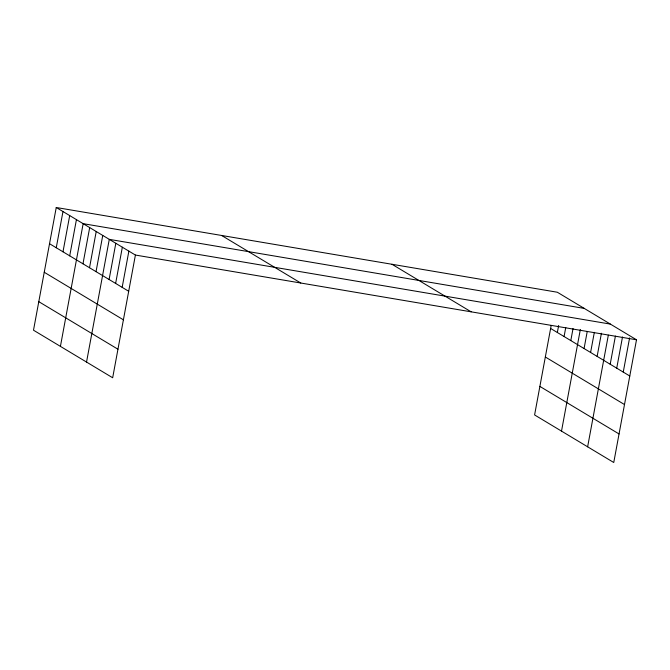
<?xml version="1.0" encoding="UTF-8"?>
<svg xmlns="http://www.w3.org/2000/svg" width="670" height="670" viewBox="0 0 670 670"><rect width="100%" height="100%" fill="white"/><g stroke="black" fill="none" stroke-linecap="round" stroke-linejoin="round"><path stroke-width="1" d="M56.246 207.499L33.5 330.209L112.669 377.763L135.407 255.052L56.246 207.499L557.331 292.237L636.5 339.791L613.754 462.501L534.593 414.948L551.184 325.436M56.255 247.766L62.972 211.544M62.988 251.811L69.697 215.589M69.713 255.848L76.43 219.626M60.417 346.382L83.155 223.671L584.248 308.401M82.98 263.812L89.688 227.591M89.512 267.74L96.22 231.519M96.036 271.66L102.753 235.438M86.539 362.068L109.285 239.366L610.378 324.096M109.101 279.507L115.818 243.285M115.634 283.435L122.342 247.213M122.166 287.355L128.875 251.133M557.348 332.496L558.654 325.453M564.081 336.541L565.756 327.488M570.806 340.586L573.043 328.509M561.51 431.111L580.337 329.531M584.072 348.551L587.238 331.441M590.597 352.47L594.332 332.345M597.129 356.398L601.417 333.25M587.632 446.806L608.327 335.168M610.194 364.237L615.412 336.072M616.727 368.165L622.505 336.977M623.259 372.084L629.599 337.881M135.407 255.052L636.5 339.791M550.623 328.459L629.783 376.012M391.975 264.273L471.136 311.826M545.33 357.001L624.499 404.554M539.878 386.406L619.047 433.959M221.603 235.463L300.771 283.016M49.53 243.721L128.699 291.274M44.237 272.263L123.406 319.816M38.793 301.668L117.954 349.221"/></g></svg>
